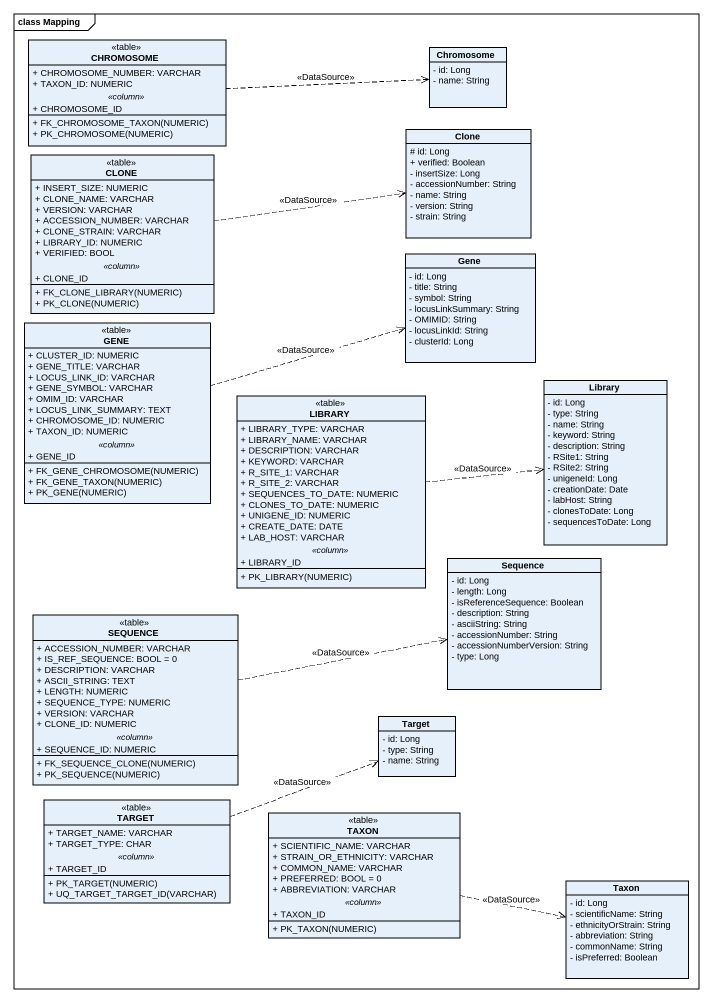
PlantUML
@startuml
mainframe class Mapping
hide circle
hide empty members
skinparam classAttributeIconSize 0
class CHROMOSOME <<table>> {
  + CHROMOSOME_NUMBER: VARCHAR
  + TAXON_ID: NUMERIC
  .. <<column>> ..
  + CHROMOSOME_ID
  --
  + FK_CHROMOSOME_TAXON(NUMERIC)
  + PK_CHROMOSOME(NUMERIC)
}
class Chromosome {
  - id: Long
  - name: String
}
class CLONE <<table>> {
  + INSERT_SIZE: NUMERIC
  + CLONE_NAME: VARCHAR
  + VERSION: VARCHAR
  + ACCESSION_NUMBER: VARCHAR
  + CLONE_STRAIN: VARCHAR
  + LIBRARY_ID: NUMERIC
  + VERIFIED: BOOL
  .. <<column>> ..
  + CLONE_ID
  --
  + FK_CLONE_LIBRARY(NUMERIC)
  + PK_CLONE(NUMERIC)
}
class Clone {
  # id: Long
  + verified: Boolean
  - insertSize: Long
  - accessionNumber: String
  - name: String
  - version: String
  - strain: String
}
class Gene {
  - id: Long
  - title: String
  - symbol: String
  - locusLinkSummary: String
  - OMIMID: String
  - locusLinkId: String
  - clusterId: Long
}
class GENE <<table>> {
  + CLUSTER_ID: NUMERIC
  + GENE_TITLE: VARCHAR
  + LOCUS_LINK_ID: VARCHAR
  + GENE_SYMBOL: VARCHAR
  + OMIM_ID: VARCHAR
  + LOCUS_LINK_SUMMARY: TEXT
  + CHROMOSOME_ID: NUMERIC
  + TAXON_ID: NUMERIC
  .. <<column>> ..
  + GENE_ID
  --
  + FK_GENE_CHROMOSOME(NUMERIC)
  + FK_GENE_TAXON(NUMERIC)
  + PK_GENE(NUMERIC)
}
class LIBRARY <<table>> {
  + LIBRARY_TYPE: VARCHAR
  + LIBRARY_NAME: VARCHAR
  + DESCRIPTION: VARCHAR
  + KEYWORD: VARCHAR
  + R_SITE_1: VARCHAR
  + R_SITE_2: VARCHAR
  + SEQUENCES_TO_DATE: NUMERIC
  + CLONES_TO_DATE: NUMERIC
  + UNIGENE_ID: NUMERIC
  + CREATE_DATE: DATE
  + LAB_HOST: VARCHAR
  .. <<column>> ..
  + LIBRARY_ID
  --
  + PK_LIBRARY(NUMERIC)
}
class Library {
  - id: Long
  - type: String
  - name: String
  - keyword: String
  - description: String
  - RSite1: String
  - RSite2: String
  - unigeneId: Long
  - creationDate: Date
  - labHost: String
  - clonesToDate: Long
  - sequencesToDate: Long
}
class Sequence {
  - id: Long
  - length: Long
  - isReferenceSequence: Boolean
  - description: String
  - asciiString: String
  - accessionNumber: String
  - accessionNumberVersion: String
  - type: Long
}
class SEQUENCE <<table>> {
  + ACCESSION_NUMBER: VARCHAR
  + IS_REF_SEQUENCE: BOOL = 0
  + DESCRIPTION: VARCHAR
  + ASCII_STRING: TEXT
  + LENGTH: NUMERIC
  + SEQUENCE_TYPE: NUMERIC
  + VERSION: VARCHAR
  + CLONE_ID: NUMERIC
  .. <<column>> ..
  + SEQUENCE_ID: NUMERIC
  --
  + FK_SEQUENCE_CLONE(NUMERIC)
  + PK_SEQUENCE(NUMERIC)
}
class Target {
  - id: Long
  - type: String
  - name: String
}
class TARGET <<table>> {
  + TARGET_NAME: VARCHAR
  + TARGET_TYPE: CHAR
  .. <<column>> ..
  + TARGET_ID
  --
  + PK_TARGET(NUMERIC)
  + UQ_TARGET_TARGET_ID(VARCHAR)
}
class TAXON <<table>> {
  + SCIENTIFIC_NAME: VARCHAR
  + STRAIN_OR_ETHNICITY: VARCHAR
  + COMMON_NAME: VARCHAR
  + PREFERRED: BOOL = 0
  + ABBREVIATION: VARCHAR
  .. <<column>> ..
  + TAXON_ID
  --
  + PK_TAXON(NUMERIC)
}
class Taxon {
  - id: Long
  - scientificName: String
  - ethnicityOrStrain: String
  - abbreviation: String
  - commonName: String
  - isPreferred: Boolean
}
CHROMOSOME .right.> Chromosome : <<DataSource>>
CLONE .right.> Clone : <<DataSource>>
GENE .right.> Gene : <<DataSource>>
LIBRARY .right.> Library : <<DataSource>>
SEQUENCE .right.> Sequence : <<DataSource>>
TARGET .right.> Target : <<DataSource>>
TAXON .right.> Taxon : <<DataSource>>
@enduml
